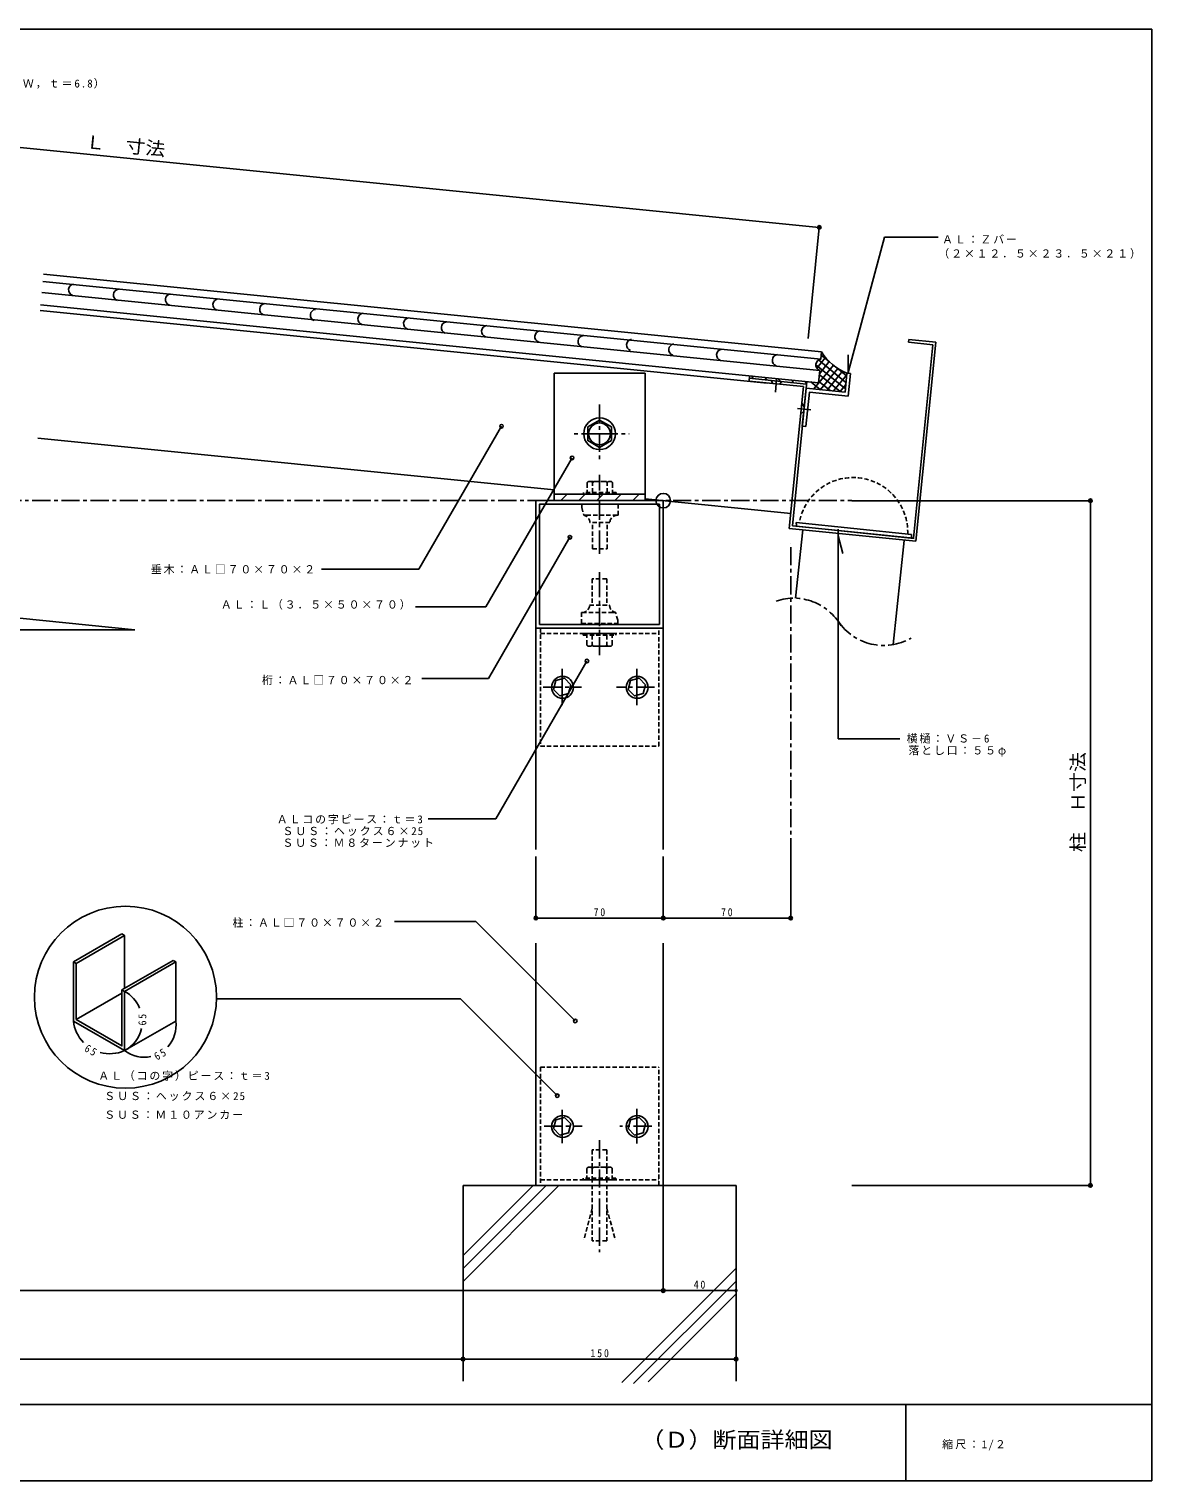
# Model space of a CAD drawing. Units: millimetres, scale not verified. Extents: x -550 to 568, y -396 to 402.
# Drawn here: x -49 to 568, y -396 to 402 of the extents above; entities that cross this region are included whole.
import ezdxf
from ezdxf.enums import TextEntityAlignment as Align

# ---------------------------------------------------------------- set-up
doc = ezdxf.new("R2010")
doc.units = ezdxf.units.MM
doc.header["$LTSCALE"] = 2
doc.header["$PDMODE"] = 32
doc.header["$PDSIZE"] = 1
doc.linetypes.add('CHAIN1', pattern=[8, 5, -1, 1, -1])
doc.linetypes.add('DASHED1', pattern=[1.8, 1.2, -0.6])
doc.layers.add('0-0', color=134, linetype='Continuous')
doc.layers.add('1-0', color=7, linetype='Continuous')
doc.styles.add('ＭＳ ゴシック', font='')
doc.styles.get('ＭＳ ゴシック').set_extended_font_data('MS Gothic')

msp = doc.modelspace()

# ---------------------------------------------------------------- linework, layer by layer
at = {"layer": '0-0'}
for p, q in [((568, 402), (-550, 402)), ((568, -396), (568, 402)), ((-550, -354), (568, -354)), ((432.735, -353.877), (432.735, -395.877)), ((-550, -396), (568, -396))]:
    msp.add_line(p, q, dxfattribs=at)
at = {"layer": '1-0', "color": 4}
for p, q in [((-412.218, 372.753), (385.265, 293.013)), ((385.265, 293.013), (379.149, 231.839)), ((534.204, 142.766), (403.177, 142.766)), ((534.204, -233.581), (534.204, 142.766)), ((9.276, 71.846), (-168.133, 89.585)), ((-174.073, 71.846), (9.276, 71.846)), ((229.546, -86.651), (229.546, -52.744)), ((299.546, -86.651), (299.546, -52.744)), ((299.546, -86.651), (299.546, -52.744)), ((369.546, -86.651), (369.546, -52.744)), ((229.546, -86.651), (299.546, -86.651)), ((299.546, -86.651), (369.546, -86.651)), ((299.546, -291.349), (299.546, -207.209)), ((534.204, -233.581), (403.177, -233.581)), ((189.546, -329.023), (189.546, -262.465)), ((299.546, -291.349), (299.546, -262.465)), ((339.546, -329.023), (339.546, -262.465)), ((339.546, -291.349), (339.546, -262.465)), ((-427.909, -291.349), (299.546, -291.349)), ((299.546, -291.349), (339.546, -291.349)), ((-427.909, -329.023), (189.546, -329.023)), ((189.546, -329.023), (339.546, -329.023))]:
    msp.add_line(p, q, dxfattribs=at)
at = {"layer": '1-0'}
for p, q in [((401.136, 213.206), (421.081, 287.641)), ((421.081, 287.641), (450.626, 287.641)), ((393.005, 217.209), (382.337, 204.171)), ((383.339, 217.507), (399.567, 204.225)), ((388.724, 221.451), (383.922, 215.582)), ((384.866, 220.134), (399.925, 207.809)), ((390.763, 219.206), (385.325, 212.56)), ((386.347, 222.799), (390.895, 219.076)), ((394.768, 215.907), (400.283, 211.393)), ((401.136, 213.206), (401.136, 222.969)), ((358.759, 208.837), (359.733, 207.15)), ((361.839, 209.486), (361.137, 202.464)), ((364.729, 208.24), (363.44, 206.779)), ((380.682, 208.052), (385.897, 203.784)), ((384.916, 208.463), (391.247, 203.281)), ((385.274, 212.047), (396.661, 202.727)), ((395.448, 215.457), (385.921, 203.813)), ((398.095, 213.955), (389.504, 203.455)), ((400.34, 211.961), (393.088, 203.098)), ((399.801, 206.565), (396.672, 202.74)), ((373.235, 193.522), (380.559, 192.791)), ((374.999, 190.331), (376.681, 191.893)), ((375.595, 196.301), (376.935, 194.437)), ((165.327, 105.141), (210.681, 183.696)), ((258.046, 183.303), (264.546, 187.056)), ((271.046, 183.303), (264.546, 187.056)), ((271.046, 175.798), (264.546, 172.045)), ((271.046, 183.303), (271.046, 175.798)), ((249.44, 166.266), (202.156, 84.369)), ((248.277, 122.648), (203.513, 45.115)), ((395.558, 127.03), (395.558, 11.872)), ((395.558, 123.474), (398.146, 113.815)), ((165.327, 105.141), (111.767, 105.141)), ((202.156, 84.369), (163.366, 84.369)), ((257.582, 54.603), (207.512, -32.12)), ((203.513, 45.115), (166.856, 45.115)), ((395.558, 11.872), (429.465, 11.872)), ((207.512, -32.12), (170.345, -32.12)), ((196.531, -88.531), (151.821, -88.531)), ((251.163, -143.163), (196.531, -88.531)), ((188.08, -130.988), (54, -130.988)), ((241.313, -184.222), (188.08, -130.988)), ((228.119, -233.581), (189.546, -272.155)), ((235.19, -233.581), (189.546, -279.226)), ((242.261, -233.581), (189.546, -286.297)), ((339.546, -279.095), (276.714, -341.927)), ((339.546, -286.166), (283.261, -342.451)), ((339.546, -293.237), (291.312, -341.471))]:
    msp.add_line(p, q, dxfattribs=at)
at = {"layer": '1-0', "color": 5}
for p, q in [((-40.835, 267.284), (386.522, 224.552)), ((-41.849, 257.134), (385.509, 214.403)), ((-41.233, 263.303), (386.125, 220.572)), ((-42.824, 247.383), (356.652, 207.439)), ((-42.526, 250.368), (384.833, 207.636)), ((434.381, 231.425), (434.222, 229.833)), ((434.381, 231.425), (449.307, 229.932)), ((386.522, 224.552), (386.125, 220.572)), ((434.222, 229.833), (447.556, 228.5)), ((447.556, 228.5), (436.93, 122.229)), ((449.307, 229.932), (438.363, 120.478)), ((239.546, 142.8), (239.546, 212.8)), ((289.546, 212.8), (239.546, 212.8)), ((289.546, 142.8), (289.546, 212.8)), ((346.958, 211.424), (346.659, 208.439)), ((346.659, 208.439), (376.51, 205.454)), ((346.818, 210.031), (378.262, 206.887)), ((348.148, 211.305), (349.01, 209.811)), ((355.501, 210.569), (356.363, 209.076)), ((362.853, 209.834), (363.715, 208.341)), ((370.206, 209.099), (371.068, 207.606)), ((378.401, 208.28), (370.461, 128.876)), ((377.559, 208.364), (378.284, 207.108)), ((385.509, 214.403), (384.833, 207.636)), ((400.435, 212.916), (399.392, 202.468)), ((402.425, 212.718), (400.435, 212.916)), ((402.425, 212.718), (401.184, 200.28)), ((376.51, 205.454), (368.71, 127.443)), ((377.998, 204.604), (375.913, 183.708)), ((399.392, 202.468), (377.998, 204.604)), ((377.903, 183.509), (375.913, 183.708)), ((-43.946, 177.146), (239.546, 148.8)), ((289.546, 146.3), (239.546, 146.3)), ((246.62, 146.224), (243.12, 142.724)), ((256.519, 146.224), (253.019, 142.724)), ((266.419, 146.224), (262.919, 142.724)), ((276.318, 146.224), (272.818, 142.724)), ((286.218, 146.224), (282.718, 142.724)), ((289.546, 143.8), (369.546, 135.801)), ((299.546, 142.8), (229.546, 142.8)), ((229.546, 142.8), (229.546, -48.977)), ((297.546, 74.8), (297.546, 140.8)), ((299.546, -48.977), (299.546, 142.8)), ((370.461, 128.876), (436.93, 122.229)), ((437.375, 121.974), (370.941, 128.957)), ((372.631, 130.79), (372.686, 129.062)), ((435.979, 124.132), (372.631, 130.79)), ((368.71, 127.443), (438.363, 120.478)), ((376.144, 126.801), (372.187, 89.149)), ((431.837, 120.947), (425.814, 63.643)), ((435.979, 124.132), (436.001, 122.042)), ((229.546, 72.8), (299.546, 72.8)), ((231.546, 74.8), (297.546, 74.8)), ((-24.51, -110.748), (2.136, -95.364)), ((3.636, -96.23), (2.136, -95.364)), ((229.546, -100.465), (229.546, -233.581)), ((299.546, -233.581), (299.546, -100.465)), ((-24.51, -143.248), (-24.51, -110.748)), ((-23.01, -111.614), (-24.51, -110.748)), ((-23.01, -142.382), (-23.01, -111.614)), ((2.136, -126.132), (30.281, -109.882)), ((31.781, -110.748), (30.281, -109.882)), ((3.636, -126.998), (2.136, -126.132)), ((2.136, -127.864), (-23.01, -142.382)), ((189.546, -341.1), (189.546, -233.581)), ((189.546, -233.581), (339.546, -233.581)), ((339.546, -341.1), (339.546, -233.581))]:
    msp.add_line(p, q, dxfattribs=at)
at = {"layer": '1-0', "linetype": 'CHAIN1'}
for p, q in [((264.546, 195.654), (264.546, 165.504)), ((264.546, 179.55), (248.807, 179.55)), ((264.546, 179.55), (280.905, 179.55)), ((264.546, 116.302), (264.546, 157.032)), ((264.546, 116.302), (264.546, 113.559)), ((264.546, 99.8), (264.546, 103.552)), ((264.546, 99.8), (264.546, 57.452)), ((244.046, 40.3), (244.046, 50.741)), ((285.046, 40.3), (285.046, 51.617)), ((233.631, 40.3), (254.55, 40.3)), ((244.046, 40.3), (244.046, 30.025)), ((294.651, 40.3), (273.807, 40.3)), ((285.046, 40.3), (285.046, 28.858)), ((244.046, -201.081), (244.046, -192.109)), ((285.046, -201.081), (285.046, -191.56)), ((234.062, -201.081), (254.991, -201.081)), ((244.046, -201.081), (244.046, -210.394)), ((293.194, -201.081), (275.653, -201.081)), ((285.046, -201.081), (285.046, -210.577)), ((264.546, -208.737), (264.546, -270.19))]:
    msp.add_line(p, q, dxfattribs=at)
at = {"layer": '1-0', "linetype": 'DASHED1'}
for p, q in [((257.725, 152.302), (257.725, 147.302)), ((259.725, 153.302), (258.725, 153.302)), ((258.725, 153.302), (269.725, 153.302)), ((260.725, 153.302), (260.725, 147.302)), ((267.725, 153.302), (261.725, 153.302)), ((268.725, 153.302), (268.725, 147.302)), ((269.725, 153.302), (270.725, 153.302)), ((271.725, 152.302), (271.725, 147.302)), ((273.725, 146.302), (255.725, 146.302)), ((273.725, 147.302), (273.725, 146.302)), ((254.725, 139.033), (254.725, 140.802)), ((274.725, 140.802), (254.725, 140.802)), ((254.725, 139.033), (255.873, 134.749)), ((274.725, 134.802), (274.725, 140.802)), ((257.225, 134.802), (255.858, 134.802)), ((274.225, 134.802), (255.858, 134.802)), ((270.225, 130.802), (259.225, 130.802)), ((260.725, 116.302), (260.725, 130.802)), ((274.225, 134.802), (274.725, 134.802)), ((268.546, 99.8), (268.546, 85.3)), ((254.546, 81.3), (254.546, 75.3)), ((255.046, 81.3), (254.546, 81.3)), ((255.046, 81.3), (273.412, 81.3)), ((259.046, 85.3), (270.046, 85.3)), ((272.046, 81.3), (273.412, 81.3)), ((274.546, 77.07), (273.398, 81.353)), ((254.546, 75.3), (274.546, 75.3)), ((274.546, 77.07), (274.546, 75.3)), ((255.546, 68.8), (255.546, 69.8)), ((255.546, 69.8), (273.546, 69.8)), ((257.546, 63.8), (257.546, 68.8)), ((260.546, 62.8), (260.546, 68.8)), ((268.546, 62.8), (268.546, 68.8)), ((271.546, 63.8), (271.546, 68.8)), ((259.546, 62.8), (258.546, 62.8)), ((270.546, 62.8), (259.546, 62.8)), ((261.546, 62.8), (267.546, 62.8)), ((269.546, 62.8), (270.546, 62.8)), ((260.546, -214.081), (260.546, -229.581)), ((268.546, -214.081), (260.546, -214.081)), ((268.546, -214.081), (268.546, -229.581)), ((273.546, -229.581), (255.546, -229.581)), ((257.546, -224.581), (257.546, -229.581)), ((259.546, -223.581), (258.546, -223.581)), ((258.546, -223.581), (269.546, -223.581)), ((260.546, -229.581), (260.546, -264.081)), ((267.546, -223.581), (261.546, -223.581)), ((268.546, -229.581), (268.546, -264.081)), ((269.546, -223.581), (270.546, -223.581)), ((271.546, -224.581), (271.546, -229.581)), ((273.546, -229.581), (273.546, -230.581)), ((260.546, -246.081), (255.887, -263.468)), ((268.546, -246.081), (273.205, -263.468)), ((268.546, -264.081), (260.546, -264.081))]:
    msp.add_line(p, q, dxfattribs=at)
at = {"layer": '1-0', "color": 4, "linetype": 'CHAIN1'}
for p, q in [((-447.07, 142.8), (403.177, 142.8)), ((369.546, -52.744), (369.546, 119.302))]:
    msp.add_line(p, q, dxfattribs=at)
at = {"layer": '1-0', "color": 5, "linetype": 'DASHED1'}
for p, q in [((232.046, 72.8), (232.046, 7.8)), ((297.046, 7.8), (297.046, 72.8)), ((232.046, 69.8), (297.046, 69.8)), ((232.046, 7.8), (297.046, 7.8)), ((232.046, -168.581), (232.046, -233.581)), ((232.046, -168.581), (297.046, -168.581)), ((297.046, -233.581), (297.046, -168.581)), ((232.046, -230.581), (297.046, -230.581))]:
    msp.add_line(p, q, dxfattribs=at)
at = {"layer": '1-0', "color": 5}
for points in [[(401.184, 200.28), (379.79, 202.415), (377.903, 183.509)], [(297.546, 140.8), (231.546, 140.8), (231.546, 74.8)], [(-23.01, -111.614), (3.636, -96.23), (3.636, -125.266)], [(3.636, -126.998), (31.781, -110.748), (31.781, -143.248), (3.636, -159.498)], [(3.636, -126.998), (3.636, -159.498), (-24.51, -143.248)], [(2.136, -126.132), (2.136, -156.9), (-23.01, -142.382)]]:
    msp.add_lwpolyline(points, dxfattribs=at)
at = {"layer": '1-0'}
msp.add_lwpolyline([(258.046, 183.303), (258.046, 175.798), (264.546, 172.045)], dxfattribs=at)
at = {"layer": '1-0', "linetype": 'DASHED1'}
for points in [[(273.725, 147.302), (255.725, 147.302), (255.725, 146.302)], [(260.725, 116.302), (268.725, 116.302), (268.725, 130.802)], [(268.546, 99.8), (260.546, 99.8), (260.546, 85.3)], [(255.546, 68.8), (273.546, 68.8), (273.546, 69.8)], [(255.546, -229.581), (255.546, -230.581), (273.546, -230.581)]]:
    msp.add_lwpolyline(points, dxfattribs=at)
at = {"layer": '1-0'}
for points in [[(239.184, 39.026), (242.719, 35.49), (247.549, 36.784), (248.843, 41.614), (245.308, 45.149), (240.478, 43.855)], [(280.184, 39.026), (283.719, 35.49), (288.549, 36.784), (289.843, 41.614), (286.308, 45.149), (281.478, 43.855)], [(239.184, -202.356), (242.719, -205.892), (247.549, -204.598), (248.843, -199.768), (245.308, -196.232), (240.478, -197.526)], [(280.184, -202.356), (283.719, -205.892), (288.549, -204.598), (289.843, -199.768), (286.308, -196.232), (281.478, -197.526)]]:
    msp.add_lwpolyline(points, close=True, dxfattribs=at)
at = {"layer": '1-0', "color": 5}
for centre, radius in [((385.265, 293.013), 1), ((299.546, 142.8), 4), ((534.204, 142.766), 1), ((229.546, -86.651), 1), ((299.546, -86.651), 1), ((369.546, -86.651), 1), ((534.204, -233.581), 1), ((299.546, -291.349), 1), ((189.546, -329.023), 1), ((339.546, -329.023), 1)]:
    msp.add_circle(centre, radius, dxfattribs=at)
at = {"layer": '1-0'}
for centre, radius in [((210.681, 183.696), 1), ((264.546, 179.55), 8.7), ((264.546, 179.55), 6), ((249.44, 166.266), 1), ((248.277, 122.648), 1), ((257.582, 54.603), 1), ((244.239, 40.184), 6), ((285.239, 40.184), 6), ((4.109, -130.119), 50), ((251.163, -143.163), 1), ((241.313, -184.222), 1), ((244.239, -201.198), 6), ((285.239, -201.198), 6)]:
    msp.add_circle(centre, radius, dxfattribs=at)
at = {"layer": '1-0', "color": 5}
for centre, radius, start, end in [((-23.967, 258.686), 3.179, 97.09091, 251.50909), ((0.673, 255.829), 3.179, 97.09091, 251.50909), ((29.241, 253.329), 3.179, 97.09091, 251.50909), ((55.309, 250.472), 3.179, 97.09091, 251.50909), ((81.02, 247.973), 3.179, 97.09091, 251.50909), ((108.873, 244.759), 3.179, 97.09091, 251.50909), ((134.942, 242.616), 3.179, 97.09091, 251.50909), ((160.05, 240.129), 3.179, 97.09091, 251.50909), ((180.819, 237.919), 3.179, 97.09091, 251.50909), ((202.914, 235.857), 3.179, 97.09091, 251.50909), ((232.152, 232.911), 3.179, 97.09091, 251.50909), ((255.873, 230.308), 3.179, 97.09091, 251.50909), ((282.54, 228.332), 3.179, 97.09091, 251.50909), ((305.747, 225.74), 3.179, 97.09091, 251.50909), ((332.028, 222.89), 3.179, 97.09091, 251.50909), ((410.828, 239.479), 28.523, 211.55463, 248.63184), ((362.645, 219.927), 3.179, 97.09091, 251.50909), ((386.517, 217.418), 3.179, 97.09091, 251.50909)]:
    msp.add_arc(centre, radius, start, end, dxfattribs=at)
at = {"layer": '1-0', "linetype": 'DASHED1'}
for centre, radius, start, end in [((258.725, 152.302), 1, 90, 180), ((259.725, 152.302), 1, 0, 90), ((261.725, 152.302), 1, 90, 180), ((267.725, 152.302), 1, 0, 90), ((269.725, 152.302), 1, 90, 180), ((270.725, 152.302), 1, 0, 90), ((255.225, 130.802), 4, 0, 80.68179), ((274.225, 130.802), 4, 90, 180), ((255.046, 85.3), 4, 270, 0), ((274.046, 85.3), 4, 180, 260.68179), ((258.546, 63.8), 1, 180, 270), ((259.546, 63.8), 1, 270, 0), ((261.546, 63.8), 1, 180, 270), ((267.546, 63.8), 1, 270, 0), ((269.546, 63.8), 1, 180, 270), ((270.546, 63.8), 1, 270, 0), ((258.546, -224.581), 1, 90, 180), ((259.546, -224.581), 1, 0, 90), ((261.546, -224.581), 1, 90, 180), ((267.546, -224.581), 1, 0, 90), ((269.546, -224.581), 1, 90, 180), ((270.546, -224.581), 1, 0, 90)]:
    msp.add_arc(centre, radius, start, end, dxfattribs=at)
at = {"layer": '1-0', "color": 5, "linetype": 'DASHED1'}
msp.add_arc((403.835, 125.499), 30, 357.82255, 170.17744, dxfattribs=at)
at = {"layer": '1-0', "linetype": 'CHAIN1'}
for centre, start, end in [((371.143, 59.167), 29.67935, 108.79072), ((420.597, 93.186), 213.81649, 300.10508)]:
    msp.add_arc(centre, 30, start, end, dxfattribs=at)
at = {"layer": '1-0'}
for centre, radius, start, end in [((-5.1, -143.248), 18.449, 22.86496, 61.73979), ((-4.464, -141.027), 20.169, 186.32165, 223.99589), ((14.324, -145.51), 17.604, 317.81655, 7.38342), ((-5.1, -143.248), 18.449, 298.26021, 347.17411), ((-4.464, -141.027), 20.169, 254.58069, 293.67835), ((14.324, -145.51), 17.604, 232.61658, 282.29407)]:
    msp.add_arc(centre, radius, start, end, dxfattribs=at)
at = {"layer": '1-0', "color": 4}
for p in [(385.265, 293.013), (534.204, 142.766), (229.546, -86.651), (299.546, -86.651), (369.546, -86.651), (534.204, -233.581), (299.546, -291.349), (339.546, -291.349), (189.546, -329.023), (339.546, -329.023)]:
    msp.add_point(p, dxfattribs=at)

# ---------------------------------------------------------------- texts
at = {"layer": '1-0', "color": 3, "style": 'ＭＳ ゴシック', "width": 1.1}
for s, rotation, p in [('Ｌ\u3000寸法', 354.29, (-18.352, 334.376)), ('柱\u3000Ｈ寸法', 90, (533.204, -50.408))]:
    msp.add_text(s, height=7.331, rotation=rotation, dxfattribs=at).set_placement(p, align=Align.BOTTOM_LEFT)
msp.add_text('（Ｄ）断面詳細図', height=8.798, dxfattribs=at).set_placement((286.968, -380.389), align=Align.BOTTOM_LEFT)
at = {"layer": '1-0', "char_height": 4.399, "attachment_point": 7, "style": 'ＭＳ ゴシック'}
for s, insert in [('\\T1.18;硝子：別途工事（ＰＨＷ，ｔ＝6.8）', (-123.07, 369.209)), ('\\T1.17;ＡＬ：Ｚバー', (452.706, 284.118)), ('\\T1.17;（２×１２．５×２３．５×２１）', (450.666, 275.798)), ('\\T1.17;垂木：ＡＬ□７０×７０×２', (18.093, 102.325)), ('\\T1.17;ＡＬ：Ｌ（３．５×５０×７０）', (56.512, 82.884)), ('\\T1.17;桁：ＡＬ□７０×７０×２', (79.116, 41.442)), ('\\T1.18;横樋：ＶＳ－6', (433.233, 9.36)), ('\\T1.17;落とし口：５５φ', (434.232, 2.117)), ('\\T1.17;ＡＬコの字ピース：ｔ＝3', (87.23, -35.035)), ('\\T1.18;ＳＵＳ：ヘックス６×25', (90.342, -41.475)), ('\\T1.17;ＳＵＳ：Ｍ８ターンナット', (90.342, -47.916)), ('\\T1.17;柱：ＡＬ□７０×７０×２', (62.894, -91.83)), ('\\T1.36;\\W0.9;70', (261.296, -85.651)), ('\\T1.36;\\W0.9;70', (331.296, -85.651)), ('\\T1.17;ＡＬ（コの字）ピース：ｔ＝3', (-10.823, -176.095)), ('\\T1.18;ＳＵＳ：ヘックス６×25', (-7.535, -187.116)), ('\\T1.17;ＳＵＳ：Ｍ１０アンカー', (-7.535, -197.163)), ('\\T1.36;\\W0.9;40', (316.296, -290.349)), ('\\T1.38;\\W0.9;150', (259.546, -328.023)), ('\\T1.21;縮尺：1/２', (452.735, -379.133))]:
    msp.add_mtext(s, dxfattribs=dict(at, insert=insert))
for insert, rotation in [((15.643, -145.632), 90), ((-18.852, -159.563), 330), ((21.447, -165.035), 30)]:
    msp.add_mtext('\\T1.36;\\W0.9;65', dxfattribs=dict(at, insert=insert, rotation=rotation))

doc.saveas('drawing.dxf')
